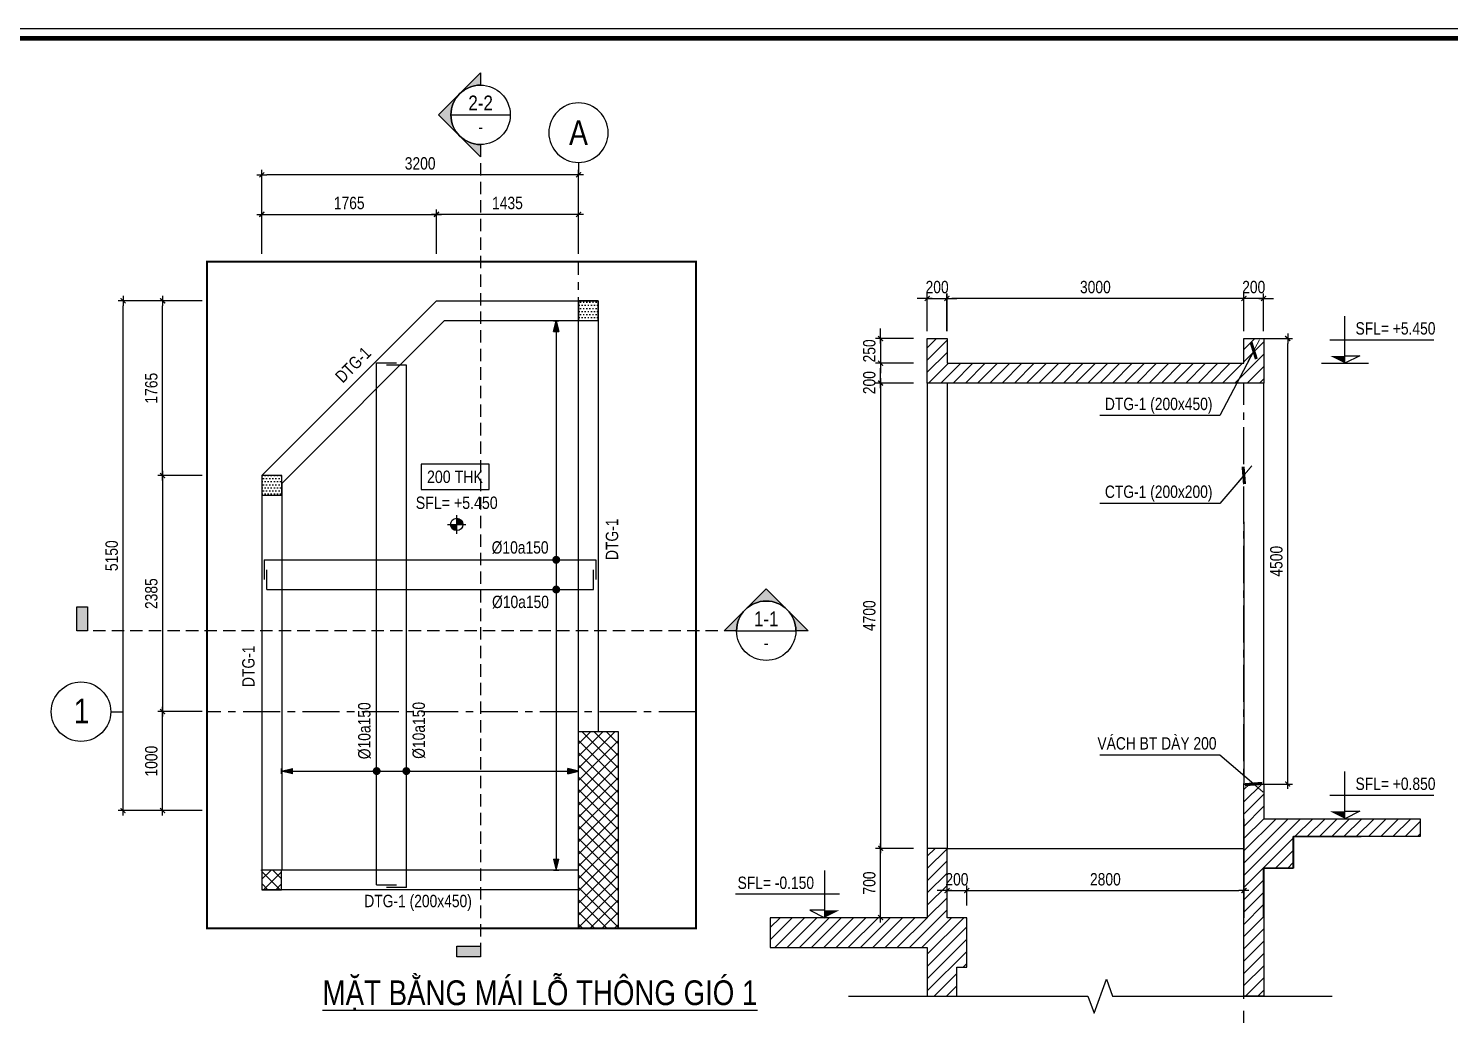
# Model space of a CAD drawing. Header units: millimetres. Extents: x -3582679 to -3542129, y 680309 to 797609.
# Drawn here: x -3573931 to -3559572, y 787648 to 797609 of the extents above; entities that cross this region are included whole.
import ezdxf
from ezdxf.enums import TextEntityAlignment as Align

# ---------------------------------------------------------------- set-up
doc = ezdxf.new("R2010")
doc.units = ezdxf.units.MM
doc.header["$LTSCALE"] = 100
doc.header["$MEASUREMENT"] = 0
for name, pattern in [('BLOCK A - CHI TIET THANG 4$0$HIDDEN', [0.375, 0.25, -0.125]), ('BLOCK B - CHI TIET THANG 5$0$$0$HIDDEN', [0.375, 0.25, -0.125]), ('CENTER', [2, 1.25, -0.25, 0.25, -0.25]), ('CHG_XX_Damsan_Tang 1_+1.150$0$HIDDEN', [0.375, 0.25, -0.125])]:
    doc.linetypes.add(name, pattern=pattern)
doc.layers.get('0').update_dxf_attribs({"lineweight": 9})
for name, color, linetype in [('01PM. TEXT A', 3, 'Continuous'), ('02PM. TEXT B', 4, 'Continuous'), ('03PM. TEXT C', 1, 'Continuous'), ('04PM. THIN', 7, 'Continuous'), ('05PM. FRAME', 4, 'Continuous'), ('07PM. WACO', 6, 'Continuous'), ('11PM. DIM', 2, 'Continuous'), ('12PM. GRID', 8, 'CENTER'), ('13PM. HATCH', 8, 'Continuous'), ('BLOCK A - CHI TIET THANG 4$0$Ky hieu Truc', 1, 'Continuous'), ('S-Hatch', 8, 'Continuous')]:
    doc.layers.add(name, color=color, linetype=linetype)
doc.layers.add('CHG_XX_Damsan_Tang 1_+1.150$0$DMo', color=8, linetype='CHG_XX_Damsan_Tang 1_+1.150$0$HIDDEN', lineweight=9)
doc.styles.add('[PMDC2013]STYLE', font='arial.ttf', dxfattribs={"width": 0.8})
doc.styles.add('BLOCK A - CHI TIET THANG 1$0$VNI-HelveC', font='VHELVCN_0.TTF')
doc.styles.add('BLOCK A - CHI TIET THANG 4$0$VNI-HelveC', font='VHELVCN_0.TTF')
doc.styles.add('BLOCK B - CHI TIET THANG 5$0$$0$Title Block Bold', font='VHELVEB_0.TTF')
doc.styles.add('BLOCK B - CHI TIET THANG 5$0$VNI-HelveCB', font='VHELVCB_0.TTF')
doc.styles.add('ISOCP', font='Isocp.shx', dxfattribs={"bigfont": 'as_sym.shx'})
doc.styles.add('TB', font='arial.ttf', dxfattribs={"width": 0.8})
doc.styles.add('TTP-HelCon', font='VHELVCN_0.TTF')
doc.dimstyles.new('20', dxfattribs={"dimtxt": 250, "dimasz": 200, "dimexe": 250, "dimexo": 0, "dimgap": 100, "dimtad": 1, "dimdec": 0, "dimlfac": 0.2, "dimzin": 0, "dimdsep": 46, "dimtxsty": '[PMDC2013]STYLE', "dimblk": 'TICK', "dimcen": 0, "dimdle": 300, "dimclrd": 2, "dimclre": 2, "dimclrt": 4, "dimadec": 0, "dimazin": 0, "dimtfac": 0.004, "dimtdec": 0, "dimtix": 1, "dimtmove": 2, "dimatfit": 3, "dimldrblk": 'TICK', "dimfxl": 1, "dimtvp": 0.8, "dimtolj": 1, "dimtzin": 0, "dimarcsym": 0})
pattern_1 = [(0, (-20680.243, -13687), (15.625, 31.25), [0, -31.25])]

# ---------------------------------------------------------------- blocks, each defined once
blk = doc.blocks.new('CHG_XX_Khung ten')
blk.add_lwpolyline([(15, 579), (826, 579), (826, 15), (15, 15)], close=True)
at = {"color": 4, "linetype": 'Continuous', "const_width": 1}
blk.add_lwpolyline([(17, 577), (824, 577), (824, 17), (17, 17)], close=True, dxfattribs=at)
blk = doc.blocks.new('BLOCK A - CHI TIET THANG 4$0$HTT-Grid')
at = {"layer": '05PM. FRAME', "linetype": 'ByBlock', "lineweight": -2}
blk.add_line((0, -2.5), (0, 0), dxfattribs=at)
blk.add_circle((0, -8.5), 6, dxfattribs=at)
at = {"layer": '03PM. TEXT C', "linetype": 'ByBlock', "lineweight": -2, "style": 'BLOCK A - CHI TIET THANG 4$0$VNI-HelveC'}
blk.add_attdef('GRID', text='', height=5, dxfattribs=at).set_placement((0, -8.5), align=Align.MIDDLE)
blk = doc.blocks.new('BLOCK A - CHI TIET THANG 1$0$13123123213')
at = {"linetype": 'ByBlock'}
h = blk.add_hatch(color=0, dxfattribs=at)
h.paths.add_polyline_path([(0, 1), (0, 0), (1, 0, 0.414214)])
h.paths.add_polyline_path([(0, 0), (-1, 0, 0.414214), (0, -1)])
at = {"color": 0, "linetype": 'ByBlock'}
for p, q in [((-1.5, 0), (1.5, 0)), ((0, -1.5), (0, 1.5))]:
    blk.add_line(p, q, dxfattribs=at)
blk.add_circle((0, 0), 1, dxfattribs=at)
at = {"color": 0, "linetype": 'ByBlock', "lineweight": -2, "style": 'BLOCK A - CHI TIET THANG 1$0$VNI-HelveC'}
for tag, p in [('TEXT1', (0, 10.5)), ('TEXT2', (0, 7)), ('TEXT3', (0, 3.5))]:
    blk.add_attdef(tag, text='', height=2, dxfattribs=at).set_placement(p, align=Align.MIDDLE_CENTER)
blk = doc.blocks.new('TICK')
at = {"color": 0, "linetype": 'ByBlock'}
blk.add_line((1, 0), (-1, 0), dxfattribs=at)
at = {"color": 7, "linetype": 'ByBlock', "const_width": 0.25}
blk.add_lwpolyline([(-0.5, -0.5), (0.5, 0.5)], dxfattribs=at)
blk = doc.blocks.new('*D7')
at = {"layer": '11PM. DIM', "color": 2, "lineweight": -2, "ltscale": 0.3, "transparency": 16777216}
for p, q in [((-3572175, 790708), (-3572625, 790708)), ((-3572575, 789758), (-3572575, 790658)), ((-3572175, 789708), (-3572625, 789708))]:
    blk.add_line(p, q, dxfattribs=at)
at = {"layer": '11PM. DIM', "color": 2, "lineweight": -2, "ltscale": 0.3, "transparency": 16777216, "xscale": 50, "yscale": 50, "zscale": 50}
for p, rotation in [((-3572575, 790708), 90), ((-3572575, 789708), 270)]:
    blk.add_blockref('TICK', p, dxfattribs=dict(at, rotation=rotation))
at = {"layer": '11PM. DIM', "color": 4, "ltscale": 0.3, "transparency": 16777216, "insert": (-3572689, 790208), "char_height": 125, "attachment_point": 5, "rotation": 90, "style": '[PMDC2013]STYLE'}
blk.add_mtext('\\A1;1000', dxfattribs=at)
blk = doc.blocks.new('*D9')
at = {"layer": '11PM. DIM', "color": 2, "lineweight": -2, "ltscale": 0.3, "transparency": 16777216}
for p, q in [((-3572175, 793092), (-3572625, 793092)), ((-3572575, 793042), (-3572575, 790758)), ((-3572175, 790708), (-3572625, 790708))]:
    blk.add_line(p, q, dxfattribs=at)
at = {"layer": '11PM. DIM', "color": 2, "lineweight": -2, "ltscale": 0.3, "transparency": 16777216, "xscale": 50, "yscale": 50, "zscale": 50}
for p, rotation in [((-3572575, 793092), 90), ((-3572575, 790708), 270)]:
    blk.add_blockref('TICK', p, dxfattribs=dict(at, rotation=rotation))
at = {"layer": '11PM. DIM', "color": 4, "ltscale": 0.3, "transparency": 16777216, "insert": (-3572689, 791900), "char_height": 125, "attachment_point": 5, "rotation": 90, "style": '[PMDC2013]STYLE'}
blk.add_mtext('\\A1;2385', dxfattribs=at)
blk = doc.blocks.new('*D6')
at = {"layer": '11PM. DIM', "color": 2, "lineweight": -2, "ltscale": 0.3, "transparency": 16777216}
for p, q in [((-3569808, 795331), (-3569808, 795781)), ((-3568373, 795331), (-3568373, 795781)), ((-3568423, 795731), (-3569758, 795731))]:
    blk.add_line(p, q, dxfattribs=at)
at = {"layer": '11PM. DIM', "color": 2, "lineweight": -2, "ltscale": 0.3, "transparency": 16777216, "xscale": 50, "yscale": 50, "zscale": 50, "rotation": 180}
blk.add_blockref('TICK', (-3569808, 795731), dxfattribs=at)
at = {"layer": '11PM. DIM', "color": 2, "lineweight": -2, "ltscale": 0.3, "transparency": 16777216, "xscale": 50, "yscale": 50, "zscale": 50}
blk.add_blockref('TICK', (-3568373, 795731), dxfattribs=at)
at = {"layer": '11PM. DIM', "color": 4, "ltscale": 0.3, "transparency": 16777216, "insert": (-3569091, 795845), "char_height": 125, "attachment_point": 5, "style": '[PMDC2013]STYLE'}
blk.add_mtext('\\A1;1435', dxfattribs=at)
blk = doc.blocks.new('*D8')
at = {"layer": '11PM. DIM', "color": 2, "lineweight": -2, "ltscale": 0.3, "transparency": 16777216}
for p, q in [((-3571573, 795331), (-3571573, 795781)), ((-3569808, 795331), (-3569808, 795781)), ((-3571523, 795731), (-3569858, 795731))]:
    blk.add_line(p, q, dxfattribs=at)
at = {"layer": '11PM. DIM', "color": 2, "lineweight": -2, "ltscale": 0.3, "transparency": 16777216, "xscale": 50, "yscale": 50, "zscale": 50, "rotation": 180}
blk.add_blockref('TICK', (-3571573, 795731), dxfattribs=at)
at = {"layer": '11PM. DIM', "color": 2, "lineweight": -2, "ltscale": 0.3, "transparency": 16777216, "xscale": 50, "yscale": 50, "zscale": 50}
blk.add_blockref('TICK', (-3569808, 795731), dxfattribs=at)
at = {"layer": '11PM. DIM', "color": 4, "ltscale": 0.3, "transparency": 16777216, "insert": (-3570690, 795845), "char_height": 125, "attachment_point": 5, "style": '[PMDC2013]STYLE'}
blk.add_mtext('\\A1;1765', dxfattribs=at)
blk = doc.blocks.new('*D10')
at = {"layer": '11PM. DIM', "color": 2, "lineweight": -2, "ltscale": 0.3, "transparency": 16777216}
for p, q in [((-3572175, 794858), (-3572625, 794858)), ((-3572575, 793142), (-3572575, 794808)), ((-3572175, 793092), (-3572625, 793092))]:
    blk.add_line(p, q, dxfattribs=at)
at = {"layer": '11PM. DIM', "color": 2, "lineweight": -2, "ltscale": 0.3, "transparency": 16777216, "xscale": 50, "yscale": 50, "zscale": 50}
for p, rotation in [((-3572575, 794858), 90), ((-3572575, 793092), 270)]:
    blk.add_blockref('TICK', p, dxfattribs=dict(at, rotation=rotation))
at = {"layer": '11PM. DIM', "color": 4, "ltscale": 0.3, "transparency": 16777216, "insert": (-3572689, 793975), "char_height": 125, "attachment_point": 5, "rotation": 90, "style": '[PMDC2013]STYLE'}
blk.add_mtext('\\A1;1765', dxfattribs=at)
blk = doc.blocks.new('*D11')
at = {"layer": '11PM. DIM', "color": 2, "lineweight": -2, "ltscale": 0.3, "transparency": 16777216}
for p, q in [((-3571573, 795731), (-3571573, 796181)), ((-3568423, 796131), (-3571523, 796131)), ((-3568373, 795731), (-3568373, 796181))]:
    blk.add_line(p, q, dxfattribs=at)
at = {"layer": '11PM. DIM', "color": 2, "lineweight": -2, "ltscale": 0.3, "transparency": 16777216, "xscale": 50, "yscale": 50, "zscale": 50, "rotation": 180}
blk.add_blockref('TICK', (-3571573, 796131), dxfattribs=at)
at = {"layer": '11PM. DIM', "color": 2, "lineweight": -2, "ltscale": 0.3, "transparency": 16777216, "xscale": 50, "yscale": 50, "zscale": 50}
blk.add_blockref('TICK', (-3568373, 796131), dxfattribs=at)
at = {"layer": '11PM. DIM', "color": 4, "ltscale": 0.3, "transparency": 16777216, "insert": (-3569973, 796245), "char_height": 125, "attachment_point": 5, "style": '[PMDC2013]STYLE'}
blk.add_mtext('\\A1;3200', dxfattribs=at)
blk = doc.blocks.new('*D12')
at = {"layer": '11PM. DIM', "color": 2, "lineweight": -2, "ltscale": 0.3, "transparency": 16777216}
for p, q in [((-3572575, 794858), (-3573025, 794858)), ((-3572975, 789758), (-3572975, 794808)), ((-3572575, 789708), (-3573025, 789708))]:
    blk.add_line(p, q, dxfattribs=at)
at = {"layer": '11PM. DIM', "color": 2, "lineweight": -2, "ltscale": 0.3, "transparency": 16777216, "xscale": 50, "yscale": 50, "zscale": 50}
for p, rotation in [((-3572975, 794858), 90), ((-3572975, 789708), 270)]:
    blk.add_blockref('TICK', p, dxfattribs=dict(at, rotation=rotation))
at = {"layer": '11PM. DIM', "color": 4, "ltscale": 0.3, "transparency": 16777216, "insert": (-3573089, 792283), "char_height": 125, "attachment_point": 5, "rotation": 90, "style": '[PMDC2013]STYLE'}
blk.add_mtext('\\A1;5150', dxfattribs=at)
blk = doc.blocks.new('*U14')
h = blk.add_hatch(color=256)
edge = h.paths.add_edge_path()
edge.add_line((0, -600), (0, -849))
edge.add_line((0, -849), (-849, 0))
edge.add_line((-849, 0), (0, 849))
edge.add_line((0, 849), (0, 600))
edge.add_arc((0, 0), 600, 90, 270)
blk.add_hatch(color=256).paths.add_polyline_path([(-480, -17007), (-480, -16792), (0, -16792), (0, -17007)])
blk.add_line((-600, 0), (600, 0))
at = {"linetype": 'BLOCK B - CHI TIET THANG 5$0$$0$HIDDEN', "ltscale": 10}
blk.add_line((0, -600), (0, -17007), dxfattribs=at)
blk.add_lwpolyline([(0, -600), (0, -849), (-849, 0), (0, 849), (0, 600, 1)], format="xyb", close=True)
blk.add_lwpolyline([(-480, -17007), (-480, -16792), (0, -16792), (0, -17007)], close=True)
blk.add_circle((0, 0), 600)
at = {"style": 'BLOCK B - CHI TIET THANG 5$0$$0$Title Block Bold', "flags": 8}
blk.add_attdef('VIEWNUMBER', text='', height=300, dxfattribs=at).set_placement((0, 0), align=Align.BOTTOM_CENTER)
blk.add_attdef('DRAWINGREFERENCE', text='', height=250, dxfattribs=at).set_placement((0, -120), align=Align.TOP_CENTER)
blk = doc.blocks.new('*U15')
h = blk.add_hatch(color=256)
edge = h.paths.add_edge_path()
edge.add_line((-600, 0), (-849, 0))
edge.add_line((-849, 0), (0, 849))
edge.add_line((0, 849), (849, 0))
edge.add_line((849, 0), (600, 0))
edge.add_arc((0, 0), 600, 360, 540)
blk.add_hatch(color=256).paths.add_polyline_path([(-13932, 480), (-13717, 480), (-13717, 0), (-13932, 0)])
at = {"linetype": 'BLOCK B - CHI TIET THANG 5$0$$0$HIDDEN', "ltscale": 10}
blk.add_line((-600, 0), (-13932, 0), dxfattribs=at)
blk.add_line((-600, 0), (600, 0))
blk.add_lwpolyline([(-600, 0), (-849, 0), (0, 849), (849, 0), (600, 0, 1)], format="xyb", close=True)
blk.add_lwpolyline([(-13932, 480), (-13717, 480), (-13717, 0), (-13932, 0)], close=True)
blk.add_circle((0, 0), 600)
at = {"style": 'BLOCK B - CHI TIET THANG 5$0$$0$Title Block Bold', "flags": 8}
blk.add_attdef('VIEWNUMBER', text='', height=300, dxfattribs=at).set_placement((0, 0), align=Align.BOTTOM_CENTER)
blk.add_attdef('DRAWINGREFERENCE', text='', height=250, dxfattribs=at).set_placement((0, -120), align=Align.TOP_CENTER)
blk = doc.blocks.new('*U18')
at = {"layer": 'S-Hatch'}
h = blk.add_hatch(color=256, dxfattribs=at)
h.dxf.hatch_style = 1
h.paths.add_polyline_path([(-55, 5210), (55, 5210), (0, 5430)])
h = blk.add_hatch(color=256, dxfattribs=at)
h.dxf.hatch_style = 1
h.paths.add_polyline_path([(0, -5670), (55, -5450), (-55, -5450)])
at = {"linetype": 'ByBlock'}
for p, q in [((-5850, 0), (-5850, 400)), ((750, 0), (750, 400)), ((-5850, 0), (750, 0))]:
    blk.add_line(p, q, dxfattribs=at)
at = {"layer": 'S-Hatch'}
for p, q in [((-55, 5430), (55, 5430)), ((-55, 5210), (0, 5430)), ((-55, 5210), (55, 5210)), ((0, 5430), (55, 5210)), ((0, 5210), (0, -5450)), ((-55, -5450), (55, -5450)), ((-55, -5450), (0, -5670)), ((0, -5670), (55, -5450)), ((-55, -5670), (55, -5670))]:
    blk.add_line(p, q, dxfattribs=at)
at = {"layer": 'S-Hatch', "const_width": 80, "flags": 128}
blk.add_lwpolyline([(-40, 0, -1), (40, 0, -1)], format="xyb", close=True, dxfattribs=at)
at = {"layer": '02PM. TEXT B', "linetype": 'ByBlock', "style": 'TB', "width": 0.8, "flags": 8}
blk.add_attdef('1', text='', height=250, dxfattribs=at).set_placement((-1297, -250), align=Align.MIDDLE_LEFT)
blk = doc.blocks.new('*U19')
at = {"layer": 'S-Hatch'}
h = blk.add_hatch(color=256, dxfattribs=at)
h.dxf.hatch_style = 1
h.paths.add_polyline_path([(-55, 4610), (55, 4610), (0, 4830)])
h = blk.add_hatch(color=256, dxfattribs=at)
h.dxf.hatch_style = 1
h.paths.add_polyline_path([(0, -6270), (55, -6050), (-55, -6050)])
at = {"linetype": 'ByBlock'}
for p, q in [((-5900, 0), (800, 0)), ((-5900, 0), (-5900, -400)), ((800, 0), (800, -400))]:
    blk.add_line(p, q, dxfattribs=at)
at = {"layer": 'S-Hatch'}
for p, q in [((-55, 4830), (55, 4830)), ((-55, 4610), (0, 4830)), ((-55, 4610), (55, 4610)), ((0, 4830), (55, 4610)), ((0, 4610), (0, -6050)), ((-55, -6050), (55, -6050)), ((-55, -6050), (0, -6270)), ((-55, -6270), (55, -6270)), ((0, -6270), (55, -6050))]:
    blk.add_line(p, q, dxfattribs=at)
at = {"layer": 'S-Hatch', "const_width": 80, "flags": 128}
blk.add_lwpolyline([(-40, 0, 1), (40, 0, 1)], format="xyb", close=True, dxfattribs=at)
at = {"layer": '02PM. TEXT B', "linetype": 'ByBlock', "style": 'TB', "width": 0.8, "flags": 8}
blk.add_attdef('1', text='', height=250, dxfattribs=at).set_placement((-1305, 250), align=Align.MIDDLE_LEFT)
blk = doc.blocks.new('*U20')
at = {"layer": 'S-Hatch'}
h = blk.add_hatch(color=256, dxfattribs=at)
h.dxf.hatch_style = 1
h.paths.add_polyline_path([(-55, 2300), (55, 2300), (0, 2520)])
h = blk.add_hatch(color=256, dxfattribs=at)
h.dxf.hatch_style = 1
h.paths.add_polyline_path([(0, -3480), (55, -3260), (-55, -3260)])
at = {"linetype": 'ByBlock'}
for p, q in [((-2350, 0), (-2350, 400)), ((8200, 0), (8200, 400)), ((-2350, 0), (8200, 0))]:
    blk.add_line(p, q, dxfattribs=at)
at = {"layer": 'S-Hatch'}
for p, q in [((-55, 2520), (55, 2520)), ((-55, 2300), (0, 2520)), ((-55, 2300), (55, 2300)), ((0, 2520), (55, 2300)), ((0, 2300), (0, -3260)), ((-55, -3260), (55, -3260)), ((-55, -3260), (0, -3480)), ((0, -3480), (55, -3260)), ((-55, -3480), (55, -3480))]:
    blk.add_line(p, q, dxfattribs=at)
at = {"layer": 'S-Hatch', "const_width": 80, "flags": 128}
blk.add_lwpolyline([(-40, 0, -1), (40, 0, -1)], format="xyb", close=True, dxfattribs=at)
at = {"layer": '02PM. TEXT B', "linetype": 'ByBlock', "style": 'TB', "width": 0.8, "flags": 8}
blk.add_attdef('1', text='', height=250, dxfattribs=at).set_placement((248, -250), align=Align.MIDDLE_LEFT)
blk = doc.blocks.new('*U21')
at = {"layer": 'S-Hatch'}
h = blk.add_hatch(color=256, dxfattribs=at)
h.dxf.hatch_style = 1
h.paths.add_polyline_path([(-55, 1700), (55, 1700), (0, 1920)])
h = blk.add_hatch(color=256, dxfattribs=at)
h.dxf.hatch_style = 1
h.paths.add_polyline_path([(0, -4080), (55, -3860), (-55, -3860)])
at = {"linetype": 'ByBlock'}
for p, q in [((-2300, 0), (8250, 0)), ((-2300, 0), (-2300, -400)), ((8250, 0), (8250, -400))]:
    blk.add_line(p, q, dxfattribs=at)
at = {"layer": 'S-Hatch'}
for p, q in [((-55, 1920), (55, 1920)), ((-55, 1700), (0, 1920)), ((0, 1920), (55, 1700)), ((-55, 1700), (55, 1700)), ((0, 1700), (0, -3860)), ((-55, -3860), (55, -3860)), ((-55, -3860), (0, -4080)), ((0, -4080), (55, -3860)), ((-55, -4080), (55, -4080))]:
    blk.add_line(p, q, dxfattribs=at)
at = {"layer": 'S-Hatch', "const_width": 80, "flags": 128}
blk.add_lwpolyline([(-40, 0, 1), (40, 0, 1)], format="xyb", close=True, dxfattribs=at)
at = {"layer": '02PM. TEXT B', "linetype": 'ByBlock', "style": 'TB', "width": 0.8, "flags": 8}
blk.add_attdef('1', text='', height=250, dxfattribs=at).set_placement((240, 250), align=Align.MIDDLE_LEFT)
blk = doc.blocks.new('SLABTAG')
blk.add_lwpolyline([(5.76, 2.12), (-5.68, 2.12), (-5.68, -2.12), (5.76, -2.12)], close=True)
at = {"style": 'ISOCP'}
blk.add_attdef('SLABTTHK', text='', height=3, dxfattribs=at).set_placement((0, 0), align=Align.MIDDLE)
blk = doc.blocks.new('*U24')
at = {"layer": '04PM. THIN'}
for p, q in [((0, 0), (0, 950)), ((-300, 475), (1800, 475)), ((0, 150), (300, 150)), ((300, 150), (0, 0))]:
    blk.add_line(p, q, dxfattribs=at)
at = {"layer": '04PM. THIN', "linetype": 'ByBlock'}
blk.add_line((-475, 0), (475, 0), dxfattribs=at)
at = {"layer": '04PM. THIN'}
blk.add_solid([(0, 0), (0, 150), (-300, 150)], dxfattribs=at)
blk = doc.blocks.new('*D25')
at = {"layer": '11PM. DIM', "color": 2, "lineweight": -2, "ltscale": 0.3, "transparency": 16777216}
for p, q in [((-3564990, 794227), (-3565371, 794227)), ((-3565321, 794077), (-3565321, 794177)), ((-3564990, 794027), (-3565371, 794027))]:
    blk.add_line(p, q, dxfattribs=at)
at = {"layer": '11PM. DIM', "color": 2, "lineweight": -2, "ltscale": 0.3, "transparency": 16777216, "xscale": 50, "yscale": 50, "zscale": 50}
for p, rotation in [((-3565321, 794227), 90), ((-3565321, 794027), 270)]:
    blk.add_blockref('TICK', p, dxfattribs=dict(at, rotation=rotation))
at = {"layer": '11PM. DIM', "color": 4, "ltscale": 0.3, "transparency": 16777216, "insert": (-3565435, 794031), "char_height": 125, "attachment_point": 5, "rotation": 90, "style": '[PMDC2013]STYLE'}
blk.add_mtext('\\A1;200', dxfattribs=at)
blk = doc.blocks.new('*D26')
at = {"layer": '11PM. DIM', "color": 2, "lineweight": -2, "ltscale": 0.3, "transparency": 16777216}
for p, q in [((-3564990, 794027), (-3565371, 794027)), ((-3565321, 793977), (-3565321, 789377)), ((-3564990, 789327), (-3565371, 789327))]:
    blk.add_line(p, q, dxfattribs=at)
at = {"layer": '11PM. DIM', "color": 2, "lineweight": -2, "ltscale": 0.3, "transparency": 16777216, "xscale": 50, "yscale": 50, "zscale": 50}
for p, rotation in [((-3565321, 794027), 90), ((-3565321, 789327), 270)]:
    blk.add_blockref('TICK', p, dxfattribs=dict(at, rotation=rotation))
at = {"layer": '11PM. DIM', "color": 4, "ltscale": 0.3, "transparency": 16777216, "insert": (-3565435, 791677), "char_height": 125, "attachment_point": 5, "rotation": 90, "style": '[PMDC2013]STYLE'}
blk.add_mtext('\\A1;4700', dxfattribs=at)
blk = doc.blocks.new('*D27')
at = {"layer": '11PM. DIM', "color": 2, "lineweight": -2, "ltscale": 0.3, "transparency": 16777216}
for p, q in [((-3564990, 789327), (-3565371, 789327)), ((-3565321, 788677), (-3565321, 789277)), ((-3564990, 788627), (-3565371, 788627))]:
    blk.add_line(p, q, dxfattribs=at)
at = {"layer": '11PM. DIM', "color": 2, "lineweight": -2, "ltscale": 0.3, "transparency": 16777216, "xscale": 50, "yscale": 50, "zscale": 50}
for p, rotation in [((-3565321, 789327), 90), ((-3565321, 788627), 270)]:
    blk.add_blockref('TICK', p, dxfattribs=dict(at, rotation=rotation))
at = {"layer": '11PM. DIM', "color": 4, "ltscale": 0.3, "transparency": 16777216, "insert": (-3565435, 788977), "char_height": 125, "attachment_point": 5, "rotation": 90, "style": '[PMDC2013]STYLE'}
blk.add_mtext('\\A1;700', dxfattribs=at)
blk = doc.blocks.new('*D28')
at = {"layer": '11PM. DIM', "color": 2, "lineweight": -2, "ltscale": 0.3, "transparency": 16777216}
for p, q in [((-3564651, 794551), (-3564651, 794932)), ((-3561651, 794551), (-3561651, 794932)), ((-3561701, 794882), (-3564601, 794882))]:
    blk.add_line(p, q, dxfattribs=at)
at = {"layer": '11PM. DIM', "color": 2, "lineweight": -2, "ltscale": 0.3, "transparency": 16777216, "xscale": 50, "yscale": 50, "zscale": 50, "rotation": 180}
blk.add_blockref('TICK', (-3564651, 794882), dxfattribs=at)
at = {"layer": '11PM. DIM', "color": 2, "lineweight": -2, "ltscale": 0.3, "transparency": 16777216, "xscale": 50, "yscale": 50, "zscale": 50}
blk.add_blockref('TICK', (-3561651, 794882), dxfattribs=at)
at = {"layer": '11PM. DIM', "color": 4, "ltscale": 0.3, "transparency": 16777216, "insert": (-3563151, 794996), "char_height": 125, "attachment_point": 5, "style": '[PMDC2013]STYLE'}
blk.add_mtext('\\A1;3000', dxfattribs=at)
blk = doc.blocks.new('*D29')
at = {"layer": '11PM. DIM', "color": 2, "lineweight": -2, "ltscale": 0.3, "transparency": 16777216}
for p, q in [((-3564850, 794551), (-3564850, 794932)), ((-3564650, 794551), (-3564650, 794932)), ((-3564900, 794882), (-3564950, 794882)), ((-3564850, 794882), (-3564650, 794882)), ((-3564600, 794882), (-3564550, 794882))]:
    blk.add_line(p, q, dxfattribs=at)
at = {"layer": '11PM. DIM', "color": 2, "lineweight": -2, "ltscale": 0.3, "transparency": 16777216, "xscale": 50, "yscale": 50, "zscale": 50}
blk.add_blockref('TICK', (-3564850, 794882), dxfattribs=at)
at = {"layer": '11PM. DIM', "color": 2, "lineweight": -2, "ltscale": 0.3, "transparency": 16777216, "xscale": 50, "yscale": 50, "zscale": 50, "rotation": 180}
blk.add_blockref('TICK', (-3564650, 794882), dxfattribs=at)
at = {"layer": '11PM. DIM', "color": 4, "ltscale": 0.3, "transparency": 16777216, "insert": (-3564750, 794996), "char_height": 125, "attachment_point": 5, "style": '[PMDC2013]STYLE'}
blk.add_mtext('\\A1;200', dxfattribs=at)
blk = doc.blocks.new('*D30')
at = {"layer": '11PM. DIM', "color": 2, "lineweight": -2, "ltscale": 0.3, "transparency": 16777216}
for p, q in [((-3561651, 794551), (-3561651, 794932)), ((-3561451, 794551), (-3561451, 794932)), ((-3561701, 794882), (-3561751, 794882)), ((-3561451, 794882), (-3561651, 794882)), ((-3561401, 794882), (-3561351, 794882))]:
    blk.add_line(p, q, dxfattribs=at)
at = {"layer": '11PM. DIM', "color": 2, "lineweight": -2, "ltscale": 0.3, "transparency": 16777216, "xscale": 50, "yscale": 50, "zscale": 50}
blk.add_blockref('TICK', (-3561651, 794882), dxfattribs=at)
at = {"layer": '11PM. DIM', "color": 2, "lineweight": -2, "ltscale": 0.3, "transparency": 16777216, "xscale": 50, "yscale": 50, "zscale": 50, "rotation": 180}
blk.add_blockref('TICK', (-3561451, 794882), dxfattribs=at)
at = {"layer": '11PM. DIM', "color": 4, "ltscale": 0.3, "transparency": 16777216, "insert": (-3561551, 794996), "char_height": 125, "attachment_point": 5, "style": '[PMDC2013]STYLE'}
blk.add_mtext('\\A1;200', dxfattribs=at)
blk = doc.blocks.new('*D79')
at = {"layer": '11PM. DIM', "color": 2, "lineweight": -2, "ltscale": 0.3, "transparency": 16777216}
for p, q in [((-3564990, 794477), (-3565371, 794477)), ((-3565321, 794527), (-3565321, 794577)), ((-3565321, 794477), (-3565321, 794227)), ((-3564990, 794227), (-3565371, 794227)), ((-3565321, 794177), (-3565321, 794127))]:
    blk.add_line(p, q, dxfattribs=at)
at = {"layer": '11PM. DIM', "color": 2, "lineweight": -2, "ltscale": 0.3, "transparency": 16777216, "xscale": 50, "yscale": 50, "zscale": 50}
for p, rotation in [((-3565321, 794477), 270), ((-3565321, 794227), 90)]:
    blk.add_blockref('TICK', p, dxfattribs=dict(at, rotation=rotation))
at = {"layer": '11PM. DIM', "color": 4, "ltscale": 0.3, "transparency": 16777216, "insert": (-3565435, 794352), "char_height": 125, "attachment_point": 5, "rotation": 90, "style": '[PMDC2013]STYLE'}
blk.add_mtext('\\A1;250', dxfattribs=at)
blk = doc.blocks.new('*D183')
at = {"layer": '11PM. DIM', "color": 2, "lineweight": -2, "ltscale": 0.3, "transparency": 16777216}
for p, q in [((-3564700, 788901), (-3564750, 788901)), ((-3564650, 788751), (-3564650, 788951)), ((-3564650, 788901), (-3564450, 788901)), ((-3564450, 788751), (-3564450, 788951)), ((-3564400, 788901), (-3564350, 788901))]:
    blk.add_line(p, q, dxfattribs=at)
at = {"layer": '11PM. DIM', "color": 2, "lineweight": -2, "ltscale": 0.3, "transparency": 16777216, "xscale": 50, "yscale": 50, "zscale": 50}
blk.add_blockref('TICK', (-3564650, 788901), dxfattribs=at)
at = {"layer": '11PM. DIM', "color": 2, "lineweight": -2, "ltscale": 0.3, "transparency": 16777216, "xscale": 50, "yscale": 50, "zscale": 50, "rotation": 180}
blk.add_blockref('TICK', (-3564450, 788901), dxfattribs=at)
at = {"layer": '11PM. DIM', "color": 4, "ltscale": 0.3, "transparency": 16777216, "insert": (-3564550, 789014), "char_height": 125, "attachment_point": 5, "style": '[PMDC2013]STYLE'}
blk.add_mtext('\\A1;200', dxfattribs=at)
blk = doc.blocks.new('*D184')
at = {"layer": '11PM. DIM', "color": 2, "lineweight": -2, "ltscale": 0.3, "transparency": 16777216}
for p, q in [((-3564450, 788751), (-3564450, 788951)), ((-3564400, 788901), (-3561700, 788901)), ((-3561650, 788729), (-3561650, 788951))]:
    blk.add_line(p, q, dxfattribs=at)
at = {"layer": '11PM. DIM', "color": 2, "lineweight": -2, "ltscale": 0.3, "transparency": 16777216, "xscale": 50, "yscale": 50, "zscale": 50, "rotation": 180}
blk.add_blockref('TICK', (-3564450, 788901), dxfattribs=at)
at = {"layer": '11PM. DIM', "color": 2, "lineweight": -2, "ltscale": 0.3, "transparency": 16777216, "xscale": 50, "yscale": 50, "zscale": 50}
blk.add_blockref('TICK', (-3561650, 788901), dxfattribs=at)
at = {"layer": '11PM. DIM', "color": 4, "ltscale": 0.3, "transparency": 16777216, "insert": (-3563050, 789014), "char_height": 125, "attachment_point": 5, "style": '[PMDC2013]STYLE'}
blk.add_mtext('\\A1;2800', dxfattribs=at)
blk = doc.blocks.new('*D185')
at = {"layer": '11PM. DIM', "color": 2, "lineweight": -2, "ltscale": 0.3, "transparency": 16777216}
for p, q in [((-3561500, 794477), (-3561158, 794477)), ((-3561208, 790027), (-3561208, 794427)), ((-3561450, 789977), (-3561158, 789977))]:
    blk.add_line(p, q, dxfattribs=at)
at = {"layer": '11PM. DIM', "color": 2, "lineweight": -2, "ltscale": 0.3, "transparency": 16777216, "xscale": 50, "yscale": 50, "zscale": 50}
for p, rotation in [((-3561208, 794477), 90), ((-3561208, 789977), 270)]:
    blk.add_blockref('TICK', p, dxfattribs=dict(at, rotation=rotation))
at = {"layer": '11PM. DIM', "color": 4, "ltscale": 0.3, "transparency": 16777216, "insert": (-3561322, 792227), "char_height": 125, "attachment_point": 5, "rotation": 90, "style": '[PMDC2013]STYLE'}
blk.add_mtext('\\A1;4500', dxfattribs=at)

msp = doc.modelspace()

# ---------------------------------------------------------------- linework, layer by layer
at = {"layer": '12PM. GRID', "ltscale": 3}
msp.add_line((-3561651.3, 787806.2), (-3561651.3, 794026.9), dxfattribs=at)

# ---------------------------------------------------------------- next in the draw order: block references
at = {"layer": '04PM. THIN', "xscale": 50, "yscale": 50, "zscale": 50}
msp.add_blockref('CHG_XX_Khung ten', (-3583429.2, 768659.1), dxfattribs=at)

# ---------------------------------------------------------------- next in the draw order: hatches: boundary and pattern name
at = {"layer": '13PM. HATCH'}
h = msp.add_hatch(dxfattribs=at)
h.set_pattern_fill('DOTS', color=256, scale=500, style=0)
h.set_pattern_definition(pattern_1)
h.paths.add_polyline_path([(-3568373.3, 794657.6), (-3568173.3, 794657.6), (-3568173.3, 794857.6), (-3568373.3, 794857.6)])
h = msp.add_hatch(dxfattribs=at)
h.set_pattern_fill('ANSI31', color=256, scale=700, style=0)
h.set_pattern_definition([(45, (-32113.99, -2795.77), (-61.8718434, 61.8718434), [])])
h.paths.add_polyline_path([(-3564850.1, 794476.9), (-3564850.1, 794026.9), (-3561450.1, 794026.9), (-3561450.1, 794476.9), (-3561650.1, 794476.9), (-3561650.1, 794226.9), (-3564650.1, 794226.9), (-3564650.1, 794476.9)])
h = msp.add_hatch(dxfattribs=at)
h.set_pattern_fill('DOTS', color=256, scale=500, style=0)
h.set_pattern_definition(pattern_1)
h.paths.add_polyline_path([(-3571572, 792894.5), (-3571372, 792894.5), (-3571372, 793094.5), (-3571572, 793094.5)])
h = msp.add_hatch(dxfattribs=at)
h.set_pattern_fill('ANSI37', color=256, scale=700, style=0)
h.set_pattern_definition([(45, (-13324.535, -13687), (-61.8718434, 61.8718434), []), (135, (-13324.535, -13687), (-61.8718434, -61.8718434), [])])
h.paths.add_polyline_path([(-3568373.3, 788520.3), (-3567973.3, 788520.3), (-3567973.3, 790507.6), (-3568373.3, 790507.6)])
h = msp.add_hatch(dxfattribs=at)
h.set_pattern_fill('ANSI31', color=256, scale=700, style=0)
h.set_pattern_definition([(45, (-794.68, -1041.17), (-61.8718434, 61.8718434), [])])
h.paths.add_polyline_path([(-3561651.4, 787833.2), (-3561450.1, 787833.2), (-3561450.1, 788364.3), (-3561451.3, 788626.9), (-3561451.3, 789126.9), (-3561151.3, 789126.9), (-3561151.3, 789446.9), (-3559870.4, 789446.9), (-3559870.4, 789488.6), (-3559870.4, 789516.3), (-3559870.4, 789563.6), (-3559870.4, 789592.2), (-3559870.4, 789626.9), (-3561451.3, 789626.9), (-3561451.3, 789976.9), (-3561651.3, 789976.9)])
h = msp.add_hatch(dxfattribs=at)
h.set_pattern_fill('ANSI31', color=256, scale=700, style=0)
h.set_pattern_definition([(45, (-6602.61, -25730.59), (-61.8718434, 61.8718434), [])])
h.paths.add_polyline_path([(-3564550.1, 788126.9), (-3564450.1, 788126.9), (-3564450.1, 788626.9), (-3564650.1, 788626.9), (-3564650.1, 789326.9), (-3564850.1, 789326.9), (-3564850.1, 788626.9), (-3566436.5, 788626.9), (-3566436.5, 788511.1), (-3566436.5, 788488.8), (-3566436.5, 788326.9), (-3564850.1, 788326.9), (-3564850.1, 787833.2), (-3564550.1, 787833.2)])
h = msp.add_hatch(dxfattribs=at)
h.set_pattern_fill('ANSI37', color=256, scale=700, style=0)
h.set_pattern_definition([(45, (-18975.85, -17506.85), (-61.8718434, 61.8718434), []), (135, (-18975.85, -17506.85), (-61.8718434, -61.8718434), [])])
h.paths.add_polyline_path([(-3571573.2, 788908), (-3571373.2, 788908), (-3571373.2, 789108), (-3571573.2, 789108)])

# ---------------------------------------------------------------- next in the draw order: linework, layer by layer
at = {"linetype": 'BLOCK A - CHI TIET THANG 4$0$HIDDEN', "ltscale": 10, "const_width": 20}
msp.add_lwpolyline([(-3567187.4, 788520.3), (-3572127, 788520.3), (-3572127, 795252.1), (-3567187.4, 795252.1)], close=True, dxfattribs=at)
at = {"layer": '05PM. FRAME', "ltscale": 0.25}
for p, q in [((-3569808.9, 794857.6), (-3571572, 793094.5)), ((-3569808.9, 794857.6), (-3568173.2, 794857.6)), ((-3568173.2, 794857.6), (-3568173.2, 790507.6)), ((-3569726, 794657.6), (-3571372, 793011.6)), ((-3569726, 794657.6), (-3568373.2, 794657.6)), ((-3568373.2, 789907.7), (-3568373.2, 794657.6)), ((-3571572, 793094.5), (-3571572, 788908)), ((-3571372, 793011.6), (-3571372, 789108)), ((-3568373.2, 789108), (-3571372, 789108)), ((-3568373.2, 788908), (-3571572, 788908))]:
    msp.add_line(p, q, dxfattribs=at)
at = {"layer": '05PM. FRAME'}
for points in [[(-3561450.1, 794476.9), (-3561450.1, 794026.9), (-3564850.1, 794026.9), (-3564850.1, 794476.9), (-3564650.1, 794476.9), (-3564650.1, 794226.9), (-3561650.1, 794226.9), (-3561650.1, 794476.9)], [(-3561650.1, 787833.2), (-3561650.1, 789976.9), (-3561450.1, 789976.9), (-3561450.1, 789626.9), (-3559870.4, 789626.9), (-3559870.4, 789446.9), (-3561150.1, 789446.9), (-3561150.1, 789126.9), (-3561450.1, 789126.9), (-3561450.1, 787833.2)]]:
    msp.add_lwpolyline(points, close=True, dxfattribs=at)
for points in [[(-3561651.3, 789626.9), (-3561651.3, 789276.9)], [(-3561451.3, 788626.9), (-3561451.3, 789126.9), (-3561151.3, 789126.9), (-3561151.3, 789446.9), (-3560465.5, 789446.9)], [(-3564550.1, 787833.2), (-3564550.1, 788126.9), (-3564450.1, 788126.9), (-3564450.1, 788626.9), (-3564650.1, 788626.9), (-3564650.1, 789326.9), (-3564850.1, 789326.9), (-3564850.1, 788626.9), (-3566436.5, 788626.9), (-3566436.5, 788326.9), (-3564850.1, 788326.9), (-3564850.1, 787833.2)]]:
    msp.add_lwpolyline(points, dxfattribs=at)
at = {"layer": '07PM. WACO'}
for points in [[(-3568373.3, 794657.6), (-3568173.3, 794657.6), (-3568173.3, 794857.6), (-3568373.3, 794857.6)], [(-3571572, 792894.5), (-3571372, 792894.5), (-3571372, 793094.5), (-3571572, 793094.5)], [(-3571573.2, 788908), (-3571373.2, 788908), (-3571373.2, 789108), (-3571573.2, 789108)]]:
    msp.add_lwpolyline(points, close=True, dxfattribs=at)
msp.add_lwpolyline([(-3568373.3, 788520.3), (-3568373.3, 790507.6), (-3567973.3, 790507.6), (-3567973.3, 788520.3)], dxfattribs=at)
at = {"layer": '12PM. GRID', "ltscale": 3}
for p, q in [((-3568373.3, 788520.3), (-3568373.3, 795252.1)), ((-3567187.4, 790707.6), (-3572127, 790707.6))]:
    msp.add_line(p, q, dxfattribs=at)
at = {"layer": '13PM. HATCH'}
for p, q in [((-3564850.1, 794026.9), (-3564850.1, 789326.9)), ((-3564650.1, 794026.9), (-3564650.1, 789326.9)), ((-3561451.3, 794026.9), (-3561451.3, 789976.9)), ((-3561651.3, 792626.9), (-3561651.3, 789976.9)), ((-3564650.1, 789326.9), (-3561651.3, 789326.9)), ((-3561651.3, 789326.9), (-3561651.3, 788626.9))]:
    msp.add_line(p, q, dxfattribs=at)
msp.add_lwpolyline([(-3565646.7, 787833.2), (-3563227.1, 787833.2), (-3563164.6, 787661.5), (-3563039.6, 788004.9), (-3562977.1, 787833.2), (-3560757.1, 787833.2)], dxfattribs=at)
at = {"layer": 'CHG_XX_Damsan_Tang 1_+1.150$0$DMo', "linetype": 'Continuous', "ltscale": 1400}
for p, q in [((-3571573.2, 789108), (-3571583, 789108)), ((-3571562.1, 789107.4), (-3571572, 789107.4))]:
    msp.add_line(p, q, dxfattribs=at)

# ---------------------------------------------------------------- next in the draw order: block references
at = {"layer": '02PM. TEXT B', "ltscale": 500, "yscale": 0.5, "zscale": 0.5}
for p, xscale in [((-3560630.5, 794226.9), 0.5), ((-3560630.5, 789626.9), 0.5), ((-3565885.7, 788626.9), -0.5)]:
    msp.add_blockref('*U24', p, dxfattribs=dict(at, xscale=xscale))
at = {"layer": '02PM. TEXT B'}
ref = msp.add_blockref('SLABTAG', (-3569621.4, 793080.1), dxfattribs=dict(at, xscale=60, yscale=60, zscale=60))
ref.add_attrib('SLABTTHK', '200 THK', dxfattribs={"layer": '0', "height": 125, "style": 'TTP-HelCon'}).set_placement((-3569621.4, 793080.1), align=Align.MIDDLE)
ref = msp.add_blockref('BLOCK A - CHI TIET THANG 1$0$13123123213', (-3569603.8, 792599.2), dxfattribs=dict(at, xscale=62.5, yscale=62.5, zscale=62.5))
ref.add_attrib('TEXT3', 'SFL= +5.450', dxfattribs={"layer": '0', "color": 0, "linetype": 'ByBlock', "lineweight": -2, "height": 125, "style": 'BLOCK A - CHI TIET THANG 1$0$VNI-HelveC'}).set_placement((-3569603.8, 792817.9), align=Align.MIDDLE_CENTER)
at = {"layer": '07PM. WACO'}
ref = msp.add_blockref('*U14', (-3569362.2, 796736.1), dxfattribs=dict(at, xscale=0.5, yscale=0.5, zscale=0.5))
ref.add_attrib('VIEWNUMBER', '2-2', dxfattribs={"layer": '0', "height": 150, "style": 'BLOCK B - CHI TIET THANG 5$0$VNI-HelveCB'}).set_placement((-3569362.2, 796736.1), align=Align.BOTTOM_CENTER)
ref.add_attrib('DRAWINGREFERENCE', '-', dxfattribs={"layer": '0', "height": 125, "style": 'BLOCK B - CHI TIET THANG 5$0$VNI-HelveCB'}).set_placement((-3569362.2, 796676.1), align=Align.TOP_CENTER)
at = {"layer": '07PM. WACO', "linetype": 'ByBlock'}
ref = msp.add_blockref('*U19', (-3568598.1, 792241.6), dxfattribs=dict(at, xscale=0.5, yscale=0.5, zscale=0.5))
ref.add_attrib('1', '%%c10a150', dxfattribs={"layer": '02PM. TEXT B', "linetype": 'ByBlock', "height": 125, "style": 'TB', "width": 0.8}).set_placement((-3569250.4, 792366.6), align=Align.MIDDLE_LEFT)
ref = msp.add_blockref('*U18', (-3568598.1, 791941.6), dxfattribs=dict(at, xscale=0.5, yscale=0.5, zscale=0.5))
ref.add_attrib('1', '%%c10a150', dxfattribs={"layer": '02PM. TEXT B', "linetype": 'ByBlock', "height": 125, "style": 'TB', "width": 0.8}).set_placement((-3569246.5, 791816.6), align=Align.MIDDLE_LEFT)
ref = msp.add_blockref('*U21', (-3570412.5, 790107.7), dxfattribs=dict(at, xscale=0.5, yscale=0.5, zscale=0.5, rotation=90))
ref.add_attrib('1', '%%c10a150', dxfattribs={"layer": '02PM. TEXT B', "linetype": 'ByBlock', "height": 125, "rotation": 90, "style": 'TB', "width": 0.8}).set_placement((-3570537.5, 790227.5), align=Align.MIDDLE_LEFT)
ref = msp.add_blockref('*U20', (-3570112.5, 790107.7), dxfattribs=dict(at, xscale=0.5, yscale=0.5, zscale=0.5, rotation=90))
ref.add_attrib('1', '%%c10a150', dxfattribs={"layer": '02PM. TEXT B', "linetype": 'ByBlock', "height": 125, "rotation": 90, "style": 'TB', "width": 0.8}).set_placement((-3569987.5, 790231.4), align=Align.MIDDLE_LEFT)
at = {"layer": '07PM. WACO'}
ref = msp.add_blockref('*U15', (-3566476.7, 791525.4), dxfattribs=dict(at, xscale=0.5, yscale=0.5, zscale=0.5))
ref.add_attrib('VIEWNUMBER', '1-1', dxfattribs={"layer": '0', "height": 150, "style": 'BLOCK B - CHI TIET THANG 5$0$VNI-HelveCB'}).set_placement((-3566476.7, 791525.4), align=Align.BOTTOM_CENTER)
ref.add_attrib('DRAWINGREFERENCE', '-', dxfattribs={"layer": '0', "height": 125, "style": 'BLOCK B - CHI TIET THANG 5$0$VNI-HelveCB'}).set_placement((-3566476.7, 791465.4), align=Align.TOP_CENTER)
at = {"layer": 'BLOCK A - CHI TIET THANG 4$0$Ky hieu Truc'}
ref = msp.add_blockref('BLOCK A - CHI TIET THANG 4$0$HTT-Grid', (-3568373.3, 796131), dxfattribs=dict(at, xscale=-50, yscale=50, zscale=50, rotation=180))
ref.add_attrib('GRID', 'A', dxfattribs={"layer": '0', "linetype": 'ByBlock', "lineweight": -2, "height": 250, "style": 'BLOCK A - CHI TIET THANG 4$0$VNI-HelveC'}).set_placement((-3568373.3, 796556), align=Align.MIDDLE)
ref = msp.add_blockref('BLOCK A - CHI TIET THANG 4$0$HTT-Grid', (-3572974.8, 790707.6), dxfattribs=dict(at, xscale=50.00000000000003, yscale=50.00000000000003, zscale=50.00000000000003, rotation=270))
ref.add_attrib('GRID', '1', dxfattribs={"layer": '0', "linetype": 'ByBlock', "lineweight": -2, "height": 250, "style": 'BLOCK A - CHI TIET THANG 4$0$VNI-HelveC'}).set_placement((-3573393.5, 790713.9), align=Align.MIDDLE)
ref = msp.add_blockref('BLOCK A - CHI TIET THANG 4$0$HTT-Grid', (-3561651.4, 787685), dxfattribs=dict(at, xscale=50, yscale=50, zscale=50))
ref.add_attrib('GRID', 'A', dxfattribs={"layer": '0', "linetype": 'ByBlock', "lineweight": -2, "height": 250, "style": 'BLOCK A - CHI TIET THANG 4$0$VNI-HelveC'}).set_placement((-3561651.4, 787260), align=Align.MIDDLE)

# ---------------------------------------------------------------- next in the draw order: texts
at = {"layer": '01PM. TEXT A', "style": '[PMDC2013]STYLE', "width": 0.8}
for rotation, p in [(45, (-3570754.6, 794019.9, 0)), (90, (-3567972.4, 792239.7, 0)), (90, (-3571646.1, 790956.9, 0))]:
    msp.add_text('DTG-1', height=125, rotation=rotation, dxfattribs=at).set_placement(p)
for s, p in [('DTG-1 (200x450)', (-3563054.8, 793754, 0)), ('CTG-1 (200x200)', (-3563054.8, 792866.8, 0)), ('VÁCH BT DÀY 200', (-3563130.4, 790325.2, 0)), ('DTG-1 (200x450)', (-3570537.5, 788732.9, 0))]:
    msp.add_text(s, height=125, dxfattribs=at).set_placement(p)
msp.add_text('%%UMẶT BẰNG MÁI LỖ THÔNG GIÓ 1', height=250, dxfattribs=at).set_placement((-3568762.7, 787743.9), align=Align.CENTER)
at = {"layer": '02PM. TEXT B', "ltscale": 500, "style": '[PMDC2013]STYLE', "width": 0.8}
for s, p in [('SFL= +5.450', (-3560522.6, 794579.4, 0)), ('SFL= +0.850', (-3560522.6, 789979.4, 0)), ('SFL= -0.150', (-3566765.9, 788979.4, 0))]:
    msp.add_text(s, height=125, dxfattribs=at).set_placement(p, align=Align.MIDDLE_LEFT)

# ---------------------------------------------------------------- next in the draw order: dimensions: what is measured, and where the dimension line sits
at = {"layer": '11PM. DIM', "ltscale": 0.3}
for base, p1, p2, angle, picture, middle in [((-3571573, 796131), (-3568373.3, 795731), (-3571573, 795731), 180, '*D11', (-3569973.2, 796244.9)), ((-3569807.9, 795731), (-3568373.3, 795331), (-3569807.9, 795331), 180, '*D6', (-3569090.6, 795844.9)), ((-3564651.1, 794882.3), (-3561651.3, 794551.1), (-3564651.1, 794551.1), 180, '*D28', (-3563151.2, 794996.2)), ((-3561651.3, 794882.3), (-3561451.3, 794551.1), (-3561651.3, 794551.1), 180, '*D30', (-3561551.3, 794996.1)), ((-3572974.8, 794857.6), (-3572574.8, 789707.7), (-3572574.8, 794857.6), 90, '*D12', (-3573088.7, 792282.6)), ((-3572574.8, 794857.6), (-3572174.8, 793092.5), (-3572174.8, 794857.6), 90, '*D10', (-3572688.7, 793975)), ((-3565321.5, 794226.9), (-3564990.3, 794476.9), (-3564990.3, 794226.9), 270, '*D79', (-3565435.3, 794351.9)), ((-3561207.8, 794476.9), (-3561450.1, 789976.9), (-3561500.2, 794476.9), 90, '*D185', (-3561321.6, 792226.9)), ((-3565321.5, 789326.9), (-3564990.3, 794026.9), (-3564990.3, 789326.9), 270, '*D26', (-3565435.3, 791676.9)), ((-3572574.8, 790707.6), (-3572174.8, 793092.5), (-3572174.8, 790707.6), 270, '*D9', (-3572688.7, 791900)), ((-3572574.8, 790707.6), (-3572174.8, 789707.7), (-3572174.8, 790707.6), 90, '*D7', (-3572688.7, 790207.6)), ((-3565321.5, 789326.9), (-3564990.3, 788626.9), (-3564990.3, 789326.9), 90, '*D27', (-3565435.3, 788976.9))]:
    dim = msp.add_linear_dim(base=base, p1=p1, p2=p2, angle=angle, dimstyle='20', override={"dimscale": 0.5, "dimasz": 100, "dimexe": 100, "dimlfac": 1, "dimdle": 100}, dxfattribs=at)
    dim.commit()
    dim.dimension.update_dxf_attribs({"geometry": picture, "text_midpoint": middle})
for base, p1, p2, picture, middle in [((-3569807.9, 795731), (-3571573, 795331), (-3569807.9, 795331), '*D8', (-3570690.5, 795844.8)), ((-3564650.1, 794882.3), (-3564850.1, 794551.1), (-3564650.1, 794551.1), '*D29', (-3564750.1, 794996.1)), ((-3564450.1, 788900.7), (-3564650.1, 788750.7), (-3564450.1, 788750.7), '*D183', (-3564550.1, 789014.5)), ((-3561650.1, 788900.7), (-3564450.1, 788750.7), (-3561650.1, 788729.2), '*D184', (-3563050.1, 789014.5))]:
    dim = msp.add_linear_dim(base=base, p1=p1, p2=p2, dimstyle='20', override={"dimscale": 0.5, "dimasz": 100, "dimexe": 100, "dimlfac": 1, "dimdle": 100}, dxfattribs=at)
    dim.commit()
    dim.dimension.update_dxf_attribs({"geometry": picture, "text_midpoint": middle})
dim = msp.add_linear_dim(base=(-3565321.5, 794226.9), p1=(-3564990.3, 794026.9), p2=(-3564990.3, 794226.9), angle=90, dimstyle='20', override={"dimscale": 0.5, "dimasz": 100, "dimexe": 100, "dimlfac": 1, "dimdle": 100}, dxfattribs=at)
dim.commit()
dim.dimension.update_dxf_attribs({"geometry": '*D25', "text_midpoint": (-3565435.3, 794031.2), "dimtype": 160})

# ---------------------------------------------------------------- next in the draw order: leaders
for points in [[(-3561551.3, 794354.1), (-3561892.6, 793697.9), (-3563105.1, 793697.9)], [(-3561651.3, 793094.2), (-3561892.6, 792810.7), (-3563105.1, 792810.7)], [(-3561551.3, 789976.9), (-3561892.6, 790269.1), (-3563105.1, 790269.1)]]:
    msp.add_leader(points, dimstyle='20', override={"dimscale": 0.5, "dimasz": 250, "dimexe": 100, "dimlfac": 1, "dimdle": 100}, dxfattribs=at)

doc.saveas('drawing.dxf')
